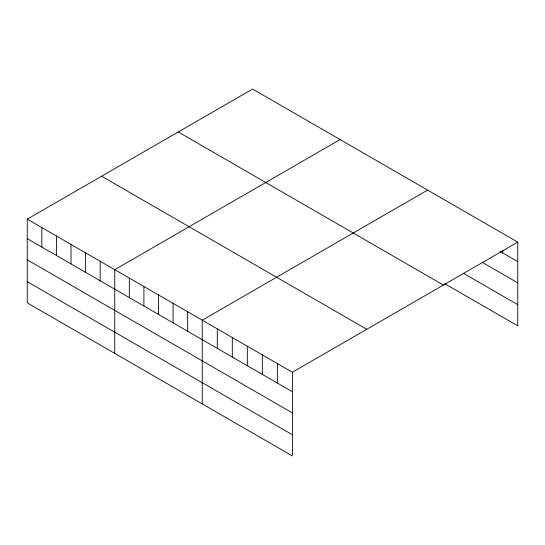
<?xml version="1.0" encoding="UTF-8"?>
<svg xmlns="http://www.w3.org/2000/svg" width="545" height="545" viewBox="0 0 545 545"><rect width="100%" height="100%" fill="white"/><g stroke="black" fill="none" stroke-linecap="round" stroke-linejoin="round"><path stroke-width="0.82" d="M27.25 219.151L292.399 372.235L292.399 455.954L27.25 302.87L27.25 219.151L252.601 89.046L517.75 242.13L517.75 325.849L444.774 283.713M340.1 139.561L114.75 269.666L114.75 353.392M427.6 190.082L202.25 320.188L202.25 403.906M292.399 372.235L517.75 242.13M499.86 251.313L517.75 261.641M482.693 262.588L517.75 282.828M463.373 273.263L517.75 304.662M178.235 131.979L443.385 285.062M101.615 176.219L366.765 329.296M27.25 238.662L292.399 391.746M27.25 259.856L292.399 412.933M27.25 281.683L292.399 434.767M502.722 250.421L502.722 252.962M277.371 363.556L277.371 383.074M262.349 354.884L262.349 374.395M247.321 346.211L247.321 365.722M232.299 337.532L232.299 357.05M217.271 328.86L217.271 348.371M187.664 311.767L187.664 331.278M173.078 303.347L173.078 322.858M158.5 294.927L158.5 314.438M143.914 286.507L143.914 306.017M129.329 278.086L129.329 297.597M100.164 261.253L100.164 280.764M85.585 252.832L85.585 272.343M71 244.412L71 263.923M56.414 235.992L56.414 255.503M41.836 227.572L41.836 247.083"/></g></svg>
